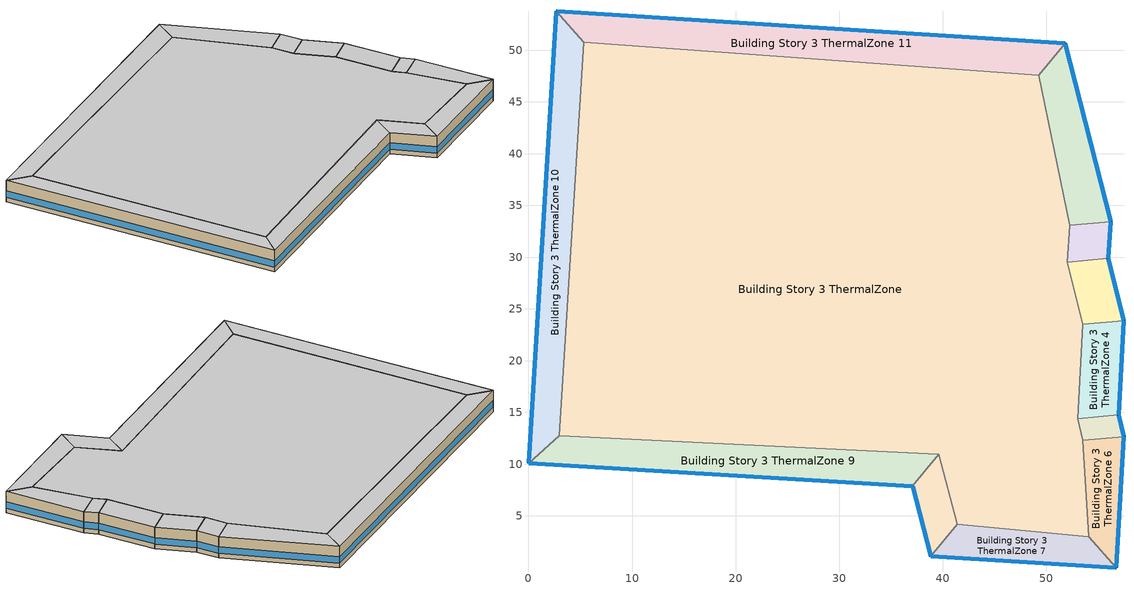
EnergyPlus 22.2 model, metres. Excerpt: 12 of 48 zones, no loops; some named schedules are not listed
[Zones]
Building Story 3 ThermalZone
 floor adiabatic (Typical Interior Floor): 49.28,47.56 52.29,33.07 52.03,29.52 53.54,23.5 53.04,14.41 53.54,12.31 54.12,2.99 41.4,4.2 39.64,10.97 2.99,12.76 5.33,50.75 z7.2
 wall adiabatic (Typical Interior Wall): 52.29,33.07 49.28,47.56 5.33,50.75 2.99,12.76 39.64,10.97 41.4,4.2 54.12,2.99 53.54,12.31 53.04,14.41 53.54,23.5 52.03,29.52 52.29,33.07 z7.2:10.8
 ceiling adiabatic (Typical Interior Ceiling): 5.33,50.75 2.99,12.76 39.64,10.97 41.4,4.2 54.12,2.99 53.54,12.31 53.04,14.41 53.54,23.5 52.03,29.52 52.29,33.07 49.28,47.56 z10.8
Building Story 3 ThermalZone 1
 floor adiabatic (Typical Interior Floor): 51.83,50.64 56.27,33.43 52.29,33.07 49.28,47.56 z7.2
 wall outside (Typical Insulated Steel Framed Exterior Wall R-12.99): 56.27,33.43 51.83,50.64 z7.2:10.8
 wall adiabatic (Typical Interior Wall): 51.83,50.64 49.28,47.56 52.29,33.07 56.27,33.43 z7.2:10.8
 window (U 0.55 SHGC 0.25): 56.26,33.45 51.84,50.62 z7.96:9.05
 ceiling adiabatic (Typical Interior Ceiling): 49.28,47.56 52.29,33.07 56.27,33.43 51.83,50.64 z10.8
Building Story 3 ThermalZone 10
 floor adiabatic (Typical Interior Ceiling): 0,10.11 2.68,53.75 5.33,50.75 2.99,12.76 z7.2
 wall outside (Typical Insulated Steel Framed Exterior Wall R-12.99): 2.68,53.75 0,10.11 z7.2:10.8
 wall adiabatic (Typical Interior Wall): 0,10.11 2.99,12.76 5.33,50.75 2.68,53.75 z7.2:10.8
 window (U 0.55 SHGC 0.25): 2.68,53.73 0,10.13 z7.96:9.04
 ceiling adiabatic (Typical Interior Ceiling): 2.99,12.76 5.33,50.75 2.68,53.75 0,10.11 z10.8
Building Story 3 ThermalZone 11
 floor adiabatic (Typical Interior Ceiling): 2.68,53.75 51.83,50.64 49.28,47.56 5.33,50.75 z7.2
 wall outside (Typical Insulated Steel Framed Exterior Wall R-12.99): 51.83,50.64 2.68,53.75 z7.2:10.8
 wall adiabatic (Typical Interior Wall): 2.68,53.75 5.33,50.75 49.28,47.56 51.83,50.64 z7.2:10.8
 window (U 0.55 SHGC 0.25): 51.81,50.65 2.7,53.75 z7.96:9.04
 ceiling adiabatic (Typical Interior Ceiling): 5.33,50.75 49.28,47.56 51.83,50.64 2.68,53.75 z10.8
Building Story 3 ThermalZone 2
 floor adiabatic (Typical Interior Ceiling): 56.27,33.43 56.02,29.88 52.03,29.52 52.29,33.07 z7.2
 wall outside (Typical Insulated Steel Framed Exterior Wall R-12.99): 56.02,29.88 56.27,33.43 z7.2:10.8
 wall adiabatic (Typical Interior Wall): 56.27,33.43 52.29,33.07 52.03,29.52 56.02,29.88 z7.2:10.8
 window (U 0.55 SHGC 0.25): 56.02,29.9 56.27,33.4 z7.96:9.06
 ceiling adiabatic (Typical Interior Ceiling): 52.29,33.07 52.03,29.52 56.02,29.88 56.27,33.43 z10.8
Building Story 3 ThermalZone 3
 floor adiabatic (Typical Interior Ceiling): 56.02,29.88 57.53,23.88 53.54,23.5 52.03,29.52 z7.2
 wall outside (Typical Insulated Steel Framed Exterior Wall R-12.99): 57.53,23.88 56.02,29.88 z7.2:10.8
 wall adiabatic (Typical Interior Wall): 56.02,29.88 52.03,29.52 53.54,23.5 57.53,23.88 z7.2:10.8
 window (U 0.55 SHGC 0.25): 57.52,23.9 56.03,29.85 z7.96:9.05
 ceiling adiabatic (Typical Interior Ceiling): 52.03,29.52 53.54,23.5 57.53,23.88 56.02,29.88 z10.8
Building Story 3 ThermalZone 4
 floor adiabatic (Typical Interior Ceiling): 57.53,23.88 57.02,14.77 53.04,14.41 53.54,23.5 z7.2
 wall outside (Typical Insulated Steel Framed Exterior Wall R-12.99): 57.02,14.77 57.53,23.88 z7.2:10.8
 wall adiabatic (Typical Interior Wall): 57.53,23.88 53.54,23.5 53.04,14.41 57.02,14.77 z7.2:10.8
 window (U 0.55 SHGC 0.25): 57.03,14.8 57.52,23.85 z7.96:9.05
 ceiling adiabatic (Typical Interior Ceiling): 53.54,23.5 53.04,14.41 57.02,14.77 57.53,23.88 z10.8
Building Story 3 ThermalZone 5
 floor adiabatic (Typical Interior Ceiling): 57.02,14.77 57.53,12.66 53.54,12.31 53.04,14.41 z7.2
 wall outside (Typical Insulated Steel Framed Exterior Wall R-12.99): 57.53,12.66 57.02,14.77 z7.2:10.8
 wall adiabatic (Typical Interior Wall): 57.02,14.77 53.04,14.41 53.54,12.31 57.53,12.66 z7.2:10.8
 window (U 0.55 SHGC 0.25): 57.52,12.69 57.03,14.75 z7.96:9.07
 ceiling adiabatic (Typical Interior Ceiling): 53.04,14.41 53.54,12.31 57.53,12.66 57.02,14.77 z10.8
Building Story 3 ThermalZone 6
 floor adiabatic (Typical Interior Ceiling): 57.53,12.66 56.77,0 54.12,2.99 53.54,12.31 z7.2
 wall outside (Typical Insulated Steel Framed Exterior Wall R-12.99): 56.77,0 57.53,12.66 z7.2:10.8
 wall adiabatic (Typical Interior Wall): 57.53,12.66 53.54,12.31 54.12,2.99 56.77,0 z7.2:10.8
 window (U 0.55 SHGC 0.25): 56.77,0.03 57.52,12.64 z7.96:9.05
 ceiling adiabatic (Typical Interior Ceiling): 53.54,12.31 54.12,2.99 56.77,0 57.53,12.66 z10.8
Building Story 3 ThermalZone 7
 floor adiabatic (Typical Interior Ceiling): 56.77,0 38.85,1.11 41.4,4.2 54.12,2.99 z7.2
 wall outside (Typical Insulated Steel Framed Exterior Wall R-12.99): 38.85,1.11 56.77,0 z7.2:10.8
 wall adiabatic (Typical Interior Wall): 56.77,0 54.12,2.99 41.4,4.2 38.85,1.11 z7.2:10.8
 window (U 0.55 SHGC 0.25): 38.88,1.11 56.75,0 z7.96:9.05
 ceiling adiabatic (Typical Interior Ceiling): 54.12,2.99 41.4,4.2 38.85,1.11 56.77,0 z10.8
Building Story 3 ThermalZone 8
 floor adiabatic (Typical Interior Ceiling): 38.85,1.11 37.09,7.89 39.64,10.97 41.4,4.2 z7.2
 wall outside (Typical Insulated Steel Framed Exterior Wall R-12.99): 37.09,7.89 38.85,1.11 z7.2:10.8
 wall adiabatic (Typical Interior Wall): 38.85,1.11 41.4,4.2 39.64,10.97 37.09,7.89 z7.2:10.8
 window (U 0.55 SHGC 0.25): 37.1,7.86 38.85,1.14 z7.96:9.05
 ceiling adiabatic (Typical Interior Ceiling): 41.4,4.2 39.64,10.97 37.09,7.89 38.85,1.11 z10.8
Building Story 3 ThermalZone 9
 floor adiabatic (Typical Interior Ceiling): 37.09,7.89 0,10.11 2.99,12.76 39.64,10.97 z7.2
 wall outside (Typical Insulated Steel Framed Exterior Wall R-12.99): 0,10.11 37.09,7.89 z7.2:10.8
 wall adiabatic (Typical Interior Wall): 37.09,7.89 39.64,10.97 2.99,12.76 0,10.11 z7.2:10.8
 window (U 0.55 SHGC 0.25): 0.03,10.1 37.07,7.89 z7.96:9.04
 ceiling adiabatic (Typical Interior Ceiling): 39.64,10.97 2.99,12.76 0,10.11 37.09,7.89 z10.8
[Building]
bld_2: Terrain=City
[Site:Location]
Jack Northrop Fld H_CA_USA: Latitude {deg}=41.313; Longitude {deg}=-105.585; Time Zone {hr}=-8; Elevation {m}=21
[Site:GroundTemperature:FCfactorMethod]
January Ground Temperature {C}=18.8; February Ground Temperature {C}=14.3; March Ground Temperature {C}=13.6; April Ground Temperature {C}=13.2; May Ground Temperature {C}=13.3; June Ground Temperature {C}=12.6; July Ground Temperature {C}=15.3; August Ground Temperature {C}=15.6; September Ground Temperature {C}=17.7; October Ground Temperature {C}=19.4; November Ground Temperature {C}=19.7; December Ground Temperature {C}=18.5
[Site:WaterMainsTemperature]
Calculation Method=Correlation; Annual Average Outdoor Air Temperature {C}=8.96667; Maximum Difference In Monthly Average Outdoor Air Temperatures {deltaC}=26.2
[SizingPeriod:DesignDay] Day of Month=21; Dry-Bulb Temperature Range Modifier Type=DefaultMultipliers; Humidity Condition Type=Wetbulb; Barometric Pressure {Pa}=98769; Rain Indicator=No; Snow Indicator=No; Daylight Saving Time Indicator=No; Begin Environment Reset Mode=FullResetAtBeginEnvironment
Name | Month | Day Type | Maximum Dry-Bulb Temperature {C} | Daily Dry-Bulb Temperature Range {deltaC} | Wetbulb or DewPoint at Maximum Dry-Bulb {C} | Wind Speed {m/s} | Wind Direction {deg} | Solar Model Indicator | ASHRAE Clear Sky Optical Depth for Beam Irradiance (taub) | ASHRAE Clear Sky Optical Depth for Diffuse Irradiance (taud) | Sky Clearness
Buffalo Niagara Intl Ap Ann Clg .4% Condns DB=>MWB 1 | 7 | SummerDesignDay | 30.3 | 9.3 | 21.8 | 5.7 | 240 | ASHRAETau | 0.462 | 2.001
Buffalo Niagara Intl Ap Ann Clg .4% Condns WB=>MDB 1 | 7 | SummerDesignDay | 27.8 | 9.3 | 23.8 | 5.7 | 240 | ASHRAETau | 0.462 | 2.001
Buffalo Niagara Intl Ap Ann Htg 99.6% Condns DB 1 | 1 | WinterDesignDay | -16.3 | 0 | -16.3 | 5.1 | 270 | ASHRAEClearSky |  |  | 0
[Material] Thermal Absorptance=0.9; Solar Absorptance=0.7
Name | Roughness | Thickness {m} | Conductivity {W/m-K} | Density {kg/m3} | Specific Heat {J/kg-K} | Visible Absorptance
100mm Normalweight concrete floor | MediumRough | 0.1016 | 2.31045 | 2322 | 832.557 | 0.7
25mm Stucco | Smooth | 0.0254 | 0.72 | 1856 | 840 | 0.7
5/8 in. Gypsum Board | MediumSmooth | 0.0159 | 0.16 | 800 | 1090 | 0.7
G01 13mm gypsum board | Smooth | 0.0127 | 0.160031 | 800.001 | 1090.73 | 0.5
Std Wood 6inch 1; Std Wood 6inch 2 | MediumSmooth | 0.15 | 0.12 | 540 | 1210 | 0.7
[Material:NoMass] Roughness=Smooth; Thermal Absorptance=0.9; Solar Absorptance=0.7
Name | Thermal Resistance {m2-K/W} | Visible Absorptance
CP02 CARPET PAD | 0.21648 | 0.8
Typical Insulation R-10.81 | 1.90342 | 0.7
[WindowMaterial:Gas]
Gap_1_W_0_0032: Gas Type=Air; Thickness {m}=0.0032
[WindowMaterial:Glazing] Optical Data Type=SpectralAverage; Infrared Transmittance at Normal Incidence=0; Back Side Infrared Hemispherical Emissivity=0.84; Conductivity {W/m-K}=1; Dirt Correction Factor for Solar and Visible Transmittance=1; Solar Diffusing=No
Name | Thickness {m} | Solar Transmittance at Normal Incidence | Front Side Solar Reflectance at Normal Incidence | Back Side Solar Reflectance at Normal Incidence | Visible Transmittance at Normal Incidence | Front Side Visible Reflectance at Normal Incidence | Back Side Visible Reflectance at Normal Incidence | Front Side Infrared Hemispherical Emissivity
Glass_2022F_LayerAvg | 0.0039 | 0.355897 | 0.394095 | 0.265645 | 0.677694 | 0.042734 | 0.05547 | 0.046
Glass_2175_LayerAvg | 0.0086 | 0.167758 | 0.217606 | 0.437978 | 0.416044 | 0.078729 | 0.10654 | 0.84
[Construction]
InteriorFurnishings 1: Std Wood 6inch 1
InteriorFurnishings 2: Std Wood 6inch 2
Typical Insulated Steel Framed Exterior Wall R-12.99: 25mm Stucco, 5/8 in. Gypsum Board, Typical Insulation R-10.81, 5/8 in. Gypsum Board
Typical Interior Ceiling: CP02 CARPET PAD, 100mm Normalweight concrete floor
Typical Interior Floor: 100mm Normalweight concrete floor, CP02 CARPET PAD
Typical Interior Wall: G01 13mm gypsum board, G01 13mm gypsum board
U 0.55 SHGC 0.25: Glass_2175_LayerAvg, Gap_1_W_0_0032, Glass_2022F_LayerAvg
[Zone] Multiplier=1; Part of Total Floor Area=Yes
Building Story 3 ThermalZone; Building Story 3 ThermalZone 1; Building Story 3 ThermalZone 10; Building Story 3 ThermalZone 11; Building Story 3 ThermalZone 2; Building Story 3 ThermalZone 3; Building Story 3 ThermalZone 4; Building Story 3 ThermalZone 5; Building Story 3 ThermalZone 6; Building Story 3 ThermalZone 7; Building Story 3 ThermalZone 8; Building Story 3 ThermalZone 9
[Space] Space Type=Story Mid2 Blended Space Type
Name | Zone
Building Story 3 Space | Building Story 3 ThermalZone
Building Story 3 Space 1 | Building Story 3 ThermalZone 1
Building Story 3 Space 10 | Building Story 3 ThermalZone 10
Building Story 3 Space 11 | Building Story 3 ThermalZone 11
Building Story 3 Space 2 | Building Story 3 ThermalZone 2
Building Story 3 Space 3 | Building Story 3 ThermalZone 3
Building Story 3 Space 4 | Building Story 3 ThermalZone 4
Building Story 3 Space 5 | Building Story 3 ThermalZone 5
Building Story 3 Space 6 | Building Story 3 ThermalZone 6
Building Story 3 Space 7 | Building Story 3 ThermalZone 7
Building Story 3 Space 8 | Building Story 3 ThermalZone 8
Building Story 3 Space 9 | Building Story 3 ThermalZone 9
[SpaceList]
Story Mid2 Blended Space Type: Building Story 3 Space, Building Story 3 Space 2, Building Story 3 Space 3, Building Story 3 Space 11, Building Story 3 Space 9, Building Story 3 Space 10, Building Story 3 Space 6, Building Story 3 Space 1, Building Story 3 Space 4, Building Story 3 Space 5, Building Story 3 Space 7, Building Story 3 Space 8
[InternalMass]
Name | Construction | Zone or ZoneList | Space or SpaceList | Surface Area {m2}
Building Story 3 Space Office WholeBuilding - Lg Office A  - Story Mid2 Mass; Building Story 3 Space Office WholeBuilding - Lg Office C  - Story Mid2 Mass | InteriorFurnishings 1 | Building Story 3 ThermalZone | Building Story 3 Space | 204.808
Building Story 3 Space 2 Office WholeBuilding - Lg Office A  - Story Mid2 Mass; Building Story 3 Space 2 Office WholeBuilding - Lg Office C  - Story Mid2 Mass | InteriorFurnishings 1 | Building Story 3 ThermalZone 2 | Building Story 3 Space 2 | 1.51737
Building Story 3 Space 3 Office WholeBuilding - Lg Office A  - Story Mid2 Mass; Building Story 3 Space 3 Office WholeBuilding - Lg Office C  - Story Mid2 Mass | InteriorFurnishings 1 | Building Story 3 ThermalZone 3 | Building Story 3 Space 3 | 2.6471
Building Story 3 Space 11 Office WholeBuilding - Lg Office A  - Story Mid2 Mass; Building Story 3 Space 11 Office WholeBuilding - Lg Office C  - Story Mid2 Mass | InteriorFurnishings 1 | Building Story 3 ThermalZone 11 | Building Story 3 Space 11 | 15.2778
Building Story 3 Space 9 Office WholeBuilding - Lg Office A  - Story Mid2 Mass; Building Story 3 Space 9 Office WholeBuilding - Lg Office C  - Story Mid2 Mass | InteriorFurnishings 1 | Building Story 3 ThermalZone 9 | Building Story 3 Space 9 | 12.0329
Building Story 3 Space 10 Office WholeBuilding - Lg Office A  - Story Mid2 Mass; Building Story 3 Space 10 Office WholeBuilding - Lg Office C  - Story Mid2 Mass | InteriorFurnishings 1 | Building Story 3 ThermalZone 10 | Building Story 3 Space 10 | 12.4868
Building Story 3 Space 6 Office WholeBuilding - Lg Office A  - Story Mid2 Mass; Building Story 3 Space 6 Office WholeBuilding - Lg Office C  - Story Mid2 Mass | InteriorFurnishings 1 | Building Story 3 ThermalZone 6 | Building Story 3 Space 6 | 3.95208
Building Story 3 Space 1 Office WholeBuilding - Lg Office A  - Story Mid2 Mass; Building Story 3 Space 1 Office WholeBuilding - Lg Office C  - Story Mid2 Mass | InteriorFurnishings 1 | Building Story 3 ThermalZone 1 | Building Story 3 Space 1 | 6.28691
Building Story 3 Space 4 Office WholeBuilding - Lg Office A  - Story Mid2 Mass; Building Story 3 Space 4 Office WholeBuilding - Lg Office C  - Story Mid2 Mass | InteriorFurnishings 1 | Building Story 3 ThermalZone 4 | Building Story 3 Space 4 | 3.89327
Building Story 3 Space 5 Office WholeBuilding - Lg Office A  - Story Mid2 Mass; Building Story 3 Space 5 Office WholeBuilding - Lg Office C  - Story Mid2 Mass | InteriorFurnishings 1 | Building Story 3 ThermalZone 5 | Building Story 3 Space 5 | 0.925597
Building Story 3 Space 7 Office WholeBuilding - Lg Office A  - Story Mid2 Mass; Building Story 3 Space 7 Office WholeBuilding - Lg Office C  - Story Mid2 Mass | InteriorFurnishings 1 | Building Story 3 ThermalZone 7 | Building Story 3 Space 7 | 5.02645
Building Story 3 Space 8 Office WholeBuilding - Lg Office A  - Story Mid2 Mass; Building Story 3 Space 8 Office WholeBuilding - Lg Office C  - Story Mid2 Mass | InteriorFurnishings 1 | Building Story 3 ThermalZone 8 | Building Story 3 Space 8 | 2.44848
Building Story 3 Space Office WholeBuilding - Lg Office A end_a - Story Mid2 Mass; Building Story 3 Space Office WholeBuilding - Lg Office C end_a - Story Mid2 Mass | InteriorFurnishings 1 | Building Story 3 ThermalZone | Building Story 3 Space | 31.5599
Building Story 3 Space 2 Office WholeBuilding - Lg Office A end_a - Story Mid2 Mass; Building Story 3 Space 2 Office WholeBuilding - Lg Office C end_a - Story Mid2 Mass | InteriorFurnishings 1 | Building Story 3 ThermalZone 2 | Building Story 3 Space 2 | 0.233819
Building Story 3 Space 3 Office WholeBuilding - Lg Office A end_a - Story Mid2 Mass; Building Story 3 Space 3 Office WholeBuilding - Lg Office C end_a - Story Mid2 Mass | InteriorFurnishings 1 | Building Story 3 ThermalZone 3 | Building Story 3 Space 3 | 0.407905
Building Story 3 Space 11 Office WholeBuilding - Lg Office A end_a - Story Mid2 Mass; Building Story 3 Space 11 Office WholeBuilding - Lg Office C end_a - Story Mid2 Mass | InteriorFurnishings 1 | Building Story 3 ThermalZone 11 | Building Story 3 Space 11 | 2.35423
Building Story 3 Space 9 Office WholeBuilding - Lg Office A end_a - Story Mid2 Mass; Building Story 3 Space 9 Office WholeBuilding - Lg Office C end_a - Story Mid2 Mass | InteriorFurnishings 1 | Building Story 3 ThermalZone 9 | Building Story 3 Space 9 | 1.85422
Building Story 3 Space 10 Office WholeBuilding - Lg Office A end_a - Story Mid2 Mass; Building Story 3 Space 10 Office WholeBuilding - Lg Office C end_a - Story Mid2 Mass | InteriorFurnishings 1 | Building Story 3 ThermalZone 10 | Building Story 3 Space 10 | 1.92415
Building Story 3 Space 6 Office WholeBuilding - Lg Office A end_a - Story Mid2 Mass; Building Story 3 Space 6 Office WholeBuilding - Lg Office C end_a - Story Mid2 Mass | InteriorFurnishings 1 | Building Story 3 ThermalZone 6 | Building Story 3 Space 6 | 0.608997
Building Story 3 Space 1 Office WholeBuilding - Lg Office A end_a - Story Mid2 Mass; Building Story 3 Space 1 Office WholeBuilding - Lg Office C end_a - Story Mid2 Mass | InteriorFurnishings 1 | Building Story 3 ThermalZone 1 | Building Story 3 Space 1 | 0.968782
Building Story 3 Space 4 Office WholeBuilding - Lg Office A end_a - Story Mid2 Mass; Building Story 3 Space 4 Office WholeBuilding - Lg Office C end_a - Story Mid2 Mass | InteriorFurnishings 1 | Building Story 3 ThermalZone 4 | Building Story 3 Space 4 | 0.599934
Building Story 3 Space 5 Office WholeBuilding - Lg Office A end_a - Story Mid2 Mass; Building Story 3 Space 5 Office WholeBuilding - Lg Office C end_a - Story Mid2 Mass | InteriorFurnishings 1 | Building Story 3 ThermalZone 5 | Building Story 3 Space 5 | 0.14263
Building Story 3 Space 7 Office WholeBuilding - Lg Office A end_a - Story Mid2 Mass; Building Story 3 Space 7 Office WholeBuilding - Lg Office C end_a - Story Mid2 Mass | InteriorFurnishings 1 | Building Story 3 ThermalZone 7 | Building Story 3 Space 7 | 0.774551
Building Story 3 Space 8 Office WholeBuilding - Lg Office A end_a - Story Mid2 Mass; Building Story 3 Space 8 Office WholeBuilding - Lg Office C end_a - Story Mid2 Mass | InteriorFurnishings 1 | Building Story 3 ThermalZone 8 | Building Story 3 Space 8 | 0.377299
Building Story 3 Space Office WholeBuilding - Lg Office B  - Story Mid2 Mass | InteriorFurnishings 1 | Building Story 3 ThermalZone | Building Story 3 Space | 1423.27
Building Story 3 Space 2 Office WholeBuilding - Lg Office B  - Story Mid2 Mass | InteriorFurnishings 1 | Building Story 3 ThermalZone 2 | Building Story 3 Space 2 | 10.5446
Building Story 3 Space 3 Office WholeBuilding - Lg Office B  - Story Mid2 Mass | InteriorFurnishings 1 | Building Story 3 ThermalZone 3 | Building Story 3 Space 3 | 18.3955
Building Story 3 Space 11 Office WholeBuilding - Lg Office B  - Story Mid2 Mass | InteriorFurnishings 1 | Building Story 3 ThermalZone 11 | Building Story 3 Space 11 | 106.17
Building Story 3 Space 9 Office WholeBuilding - Lg Office B  - Story Mid2 Mass | InteriorFurnishings 1 | Building Story 3 ThermalZone 9 | Building Story 3 Space 9 | 83.6206
Building Story 3 Space 10 Office WholeBuilding - Lg Office B  - Story Mid2 Mass | InteriorFurnishings 1 | Building Story 3 ThermalZone 10 | Building Story 3 Space 10 | 86.7745
Building Story 3 Space 6 Office WholeBuilding - Lg Office B  - Story Mid2 Mass | InteriorFurnishings 1 | Building Story 3 ThermalZone 6 | Building Story 3 Space 6 | 27.4642
Building Story 3 Space 1 Office WholeBuilding - Lg Office B  - Story Mid2 Mass | InteriorFurnishings 1 | Building Story 3 ThermalZone 1 | Building Story 3 Space 1 | 43.6896
Building Story 3 Space 4 Office WholeBuilding - Lg Office B  - Story Mid2 Mass | InteriorFurnishings 1 | Building Story 3 ThermalZone 4 | Building Story 3 Space 4 | 27.0555
Building Story 3 Space 5 Office WholeBuilding - Lg Office B  - Story Mid2 Mass | InteriorFurnishings 1 | Building Story 3 ThermalZone 5 | Building Story 3 Space 5 | 6.43226
Building Story 3 Space 7 Office WholeBuilding - Lg Office B  - Story Mid2 Mass | InteriorFurnishings 1 | Building Story 3 ThermalZone 7 | Building Story 3 Space 7 | 34.9303
Building Story 3 Space 8 Office WholeBuilding - Lg Office B  - Story Mid2 Mass | InteriorFurnishings 1 | Building Story 3 ThermalZone 8 | Building Story 3 Space 8 | 17.0153
Building Story 3 Space Office WholeBuilding - Lg Office B end_a - Story Mid2 Mass | InteriorFurnishings 1 | Building Story 3 ThermalZone | Building Story 3 Space | 219.319
Building Story 3 Space 2 Office WholeBuilding - Lg Office B end_a - Story Mid2 Mass | InteriorFurnishings 1 | Building Story 3 ThermalZone 2 | Building Story 3 Space 2 | 1.62488
Building Story 3 Space 3 Office WholeBuilding - Lg Office B end_a - Story Mid2 Mass | InteriorFurnishings 1 | Building Story 3 ThermalZone 3 | Building Story 3 Space 3 | 2.83466
Building Story 3 Space 11 Office WholeBuilding - Lg Office B end_a - Story Mid2 Mass | InteriorFurnishings 1 | Building Story 3 ThermalZone 11 | Building Story 3 Space 11 | 16.3603
Building Story 3 Space 9 Office WholeBuilding - Lg Office B end_a - Story Mid2 Mass | InteriorFurnishings 1 | Building Story 3 ThermalZone 9 | Building Story 3 Space 9 | 12.8855
Building Story 3 Space 10 Office WholeBuilding - Lg Office B end_a - Story Mid2 Mass | InteriorFurnishings 1 | Building Story 3 ThermalZone 10 | Building Story 3 Space 10 | 13.3715
Building Story 3 Space 6 Office WholeBuilding - Lg Office B end_a - Story Mid2 Mass | InteriorFurnishings 1 | Building Story 3 ThermalZone 6 | Building Story 3 Space 6 | 4.23211
Building Story 3 Space 1 Office WholeBuilding - Lg Office B end_a - Story Mid2 Mass | InteriorFurnishings 1 | Building Story 3 ThermalZone 1 | Building Story 3 Space 1 | 6.73236
Building Story 3 Space 4 Office WholeBuilding - Lg Office B end_a - Story Mid2 Mass | InteriorFurnishings 1 | Building Story 3 ThermalZone 4 | Building Story 3 Space 4 | 4.16912
Building Story 3 Space 5 Office WholeBuilding - Lg Office B end_a - Story Mid2 Mass | InteriorFurnishings 1 | Building Story 3 ThermalZone 5 | Building Story 3 Space 5 | 0.99118
Building Story 3 Space 7 Office WholeBuilding - Lg Office B end_a - Story Mid2 Mass | InteriorFurnishings 1 | Building Story 3 ThermalZone 7 | Building Story 3 Space 7 | 5.38259
Building Story 3 Space 8 Office WholeBuilding - Lg Office B end_a - Story Mid2 Mass | InteriorFurnishings 1 | Building Story 3 ThermalZone 8 | Building Story 3 Space 8 | 2.62197
Building Story 3 Space SecondarySchool Classroom A  - Story Mid2 Mass; Building Story 3 Space SecondarySchool Classroom C  - Story Mid2 Mass | InteriorFurnishings 1 | Building Story 3 ThermalZone | Building Story 3 Space | 408.698
Building Story 3 Space 2 SecondarySchool Classroom A  - Story Mid2 Mass; Building Story 3 Space 2 SecondarySchool Classroom C  - Story Mid2 Mass | InteriorFurnishings 1 | Building Story 3 ThermalZone 2 | Building Story 3 Space 2 | 3.02794
Building Story 3 Space 3 SecondarySchool Classroom A  - Story Mid2 Mass; Building Story 3 Space 3 SecondarySchool Classroom C  - Story Mid2 Mass | InteriorFurnishings 1 | Building Story 3 ThermalZone 3 | Building Story 3 Space 3 | 5.28233
Building Story 3 Space 11 SecondarySchool Classroom A  - Story Mid2 Mass; Building Story 3 Space 11 SecondarySchool Classroom C  - Story Mid2 Mass | InteriorFurnishings 1 | Building Story 3 ThermalZone 11 | Building Story 3 Space 11 | 30.4871
Building Story 3 Space 9 SecondarySchool Classroom A  - Story Mid2 Mass; Building Story 3 Space 9 SecondarySchool Classroom C  - Story Mid2 Mass | InteriorFurnishings 1 | Building Story 3 ThermalZone 9 | Building Story 3 Space 9 | 24.012
Building Story 3 Space 10 SecondarySchool Classroom A  - Story Mid2 Mass; Building Story 3 Space 10 SecondarySchool Classroom C  - Story Mid2 Mass | InteriorFurnishings 1 | Building Story 3 ThermalZone 10 | Building Story 3 Space 10 | 24.9176
Building Story 3 Space 6 SecondarySchool Classroom A  - Story Mid2 Mass; Building Story 3 Space 6 SecondarySchool Classroom C  - Story Mid2 Mass | InteriorFurnishings 1 | Building Story 3 ThermalZone 6 | Building Story 3 Space 6 | 7.88646
Building Story 3 Space 1 SecondarySchool Classroom A  - Story Mid2 Mass; Building Story 3 Space 1 SecondarySchool Classroom C  - Story Mid2 Mass | InteriorFurnishings 1 | Building Story 3 ThermalZone 1 | Building Story 3 Space 1 | 12.5456
Building Story 3 Space 4 SecondarySchool Classroom A  - Story Mid2 Mass; Building Story 3 Space 4 SecondarySchool Classroom C  - Story Mid2 Mass | InteriorFurnishings 1 | Building Story 3 ThermalZone 4 | Building Story 3 Space 4 | 7.76909
Building Story 3 Space 5 SecondarySchool Classroom A  - Story Mid2 Mass; Building Story 3 Space 5 SecondarySchool Classroom C  - Story Mid2 Mass | InteriorFurnishings 1 | Building Story 3 ThermalZone 5 | Building Story 3 Space 5 | 1.84705
Building Story 3 Space 7 SecondarySchool Classroom A  - Story Mid2 Mass; Building Story 3 Space 7 SecondarySchool Classroom C  - Story Mid2 Mass | InteriorFurnishings 1 | Building Story 3 ThermalZone 7 | Building Story 3 Space 7 | 10.0304
Building Story 3 Space 8 SecondarySchool Classroom A  - Story Mid2 Mass; Building Story 3 Space 8 SecondarySchool Classroom C  - Story Mid2 Mass | InteriorFurnishings 1 | Building Story 3 ThermalZone 8 | Building Story 3 Space 8 | 4.886
Building Story 3 Space SecondarySchool Classroom A end_b - Story Mid2 Mass; Building Story 3 Space SecondarySchool Classroom C end_b - Story Mid2 Mass | InteriorFurnishings 1 | Building Story 3 ThermalZone | Building Story 3 Space | 82.8252
Building Story 3 Space 2 SecondarySchool Classroom A end_b - Story Mid2 Mass; Building Story 3 Space 2 SecondarySchool Classroom C end_b - Story Mid2 Mass | InteriorFurnishings 1 | Building Story 3 ThermalZone 2 | Building Story 3 Space 2 | 0.61363
Building Story 3 Space 3 SecondarySchool Classroom A end_b - Story Mid2 Mass; Building Story 3 Space 3 SecondarySchool Classroom C end_b - Story Mid2 Mass | InteriorFurnishings 1 | Building Story 3 ThermalZone 3 | Building Story 3 Space 3 | 1.0705
Building Story 3 Space 11 SecondarySchool Classroom A end_b - Story Mid2 Mass; Building Story 3 Space 11 SecondarySchool Classroom C end_b - Story Mid2 Mass | InteriorFurnishings 1 | Building Story 3 ThermalZone 11 | Building Story 3 Space 11 | 6.1784
Building Story 3 Space 9 SecondarySchool Classroom A end_b - Story Mid2 Mass; Building Story 3 Space 9 SecondarySchool Classroom C end_b - Story Mid2 Mass | InteriorFurnishings 1 | Building Story 3 ThermalZone 9 | Building Story 3 Space 9 | 4.86618
Building Story 3 Space 10 SecondarySchool Classroom A end_b - Story Mid2 Mass; Building Story 3 Space 10 SecondarySchool Classroom C end_b - Story Mid2 Mass | InteriorFurnishings 1 | Building Story 3 ThermalZone 10 | Building Story 3 Space 10 | 5.04971
Building Story 3 Space 6 SecondarySchool Classroom A end_b - Story Mid2 Mass; Building Story 3 Space 6 SecondarySchool Classroom C end_b - Story Mid2 Mass | InteriorFurnishings 1 | Building Story 3 ThermalZone 6 | Building Story 3 Space 6 | 1.59824
Building Story 3 Space 1 SecondarySchool Classroom A end_b - Story Mid2 Mass; Building Story 3 Space 1 SecondarySchool Classroom C end_b - Story Mid2 Mass | InteriorFurnishings 1 | Building Story 3 ThermalZone 1 | Building Story 3 Space 1 | 2.54245
Building Story 3 Space 4 SecondarySchool Classroom A end_b - Story Mid2 Mass; Building Story 3 Space 4 SecondarySchool Classroom C end_b - Story Mid2 Mass | InteriorFurnishings 1 | Building Story 3 ThermalZone 4 | Building Story 3 Space 4 | 1.57446
Building Story 3 Space 5 SecondarySchool Classroom A end_b - Story Mid2 Mass; Building Story 3 Space 5 SecondarySchool Classroom C end_b - Story Mid2 Mass | InteriorFurnishings 1 | Building Story 3 ThermalZone 5 | Building Story 3 Space 5 | 0.374316
Building Story 3 Space 7 SecondarySchool Classroom A end_b - Story Mid2 Mass; Building Story 3 Space 7 SecondarySchool Classroom C end_b - Story Mid2 Mass | InteriorFurnishings 1 | Building Story 3 ThermalZone 7 | Building Story 3 Space 7 | 2.03272
Building Story 3 Space 8 SecondarySchool Classroom A end_b - Story Mid2 Mass; Building Story 3 Space 8 SecondarySchool Classroom C end_b - Story Mid2 Mass | InteriorFurnishings 1 | Building Story 3 ThermalZone 8 | Building Story 3 Space 8 | 0.990178
Building Story 3 Space SecondarySchool Corridor B  - Story Mid2 Mass | InteriorFurnishings 1 | Building Story 3 ThermalZone | Building Story 3 Space | 576.289
Building Story 3 Space 2 SecondarySchool Corridor B  - Story Mid2 Mass | InteriorFurnishings 1 | Building Story 3 ThermalZone 2 | Building Story 3 Space 2 | 4.26958
Building Story 3 Space 3 SecondarySchool Corridor B  - Story Mid2 Mass | InteriorFurnishings 1 | Building Story 3 ThermalZone 3 | Building Story 3 Space 3 | 7.44842
Building Story 3 Space 11 SecondarySchool Corridor B  - Story Mid2 Mass | InteriorFurnishings 1 | Building Story 3 ThermalZone 11 | Building Story 3 Space 11 | 42.9887
Building Story 3 Space 9 SecondarySchool Corridor B  - Story Mid2 Mass | InteriorFurnishings 1 | Building Story 3 ThermalZone 9 | Building Story 3 Space 9 | 33.8584
Building Story 3 Space 10 SecondarySchool Corridor B  - Story Mid2 Mass | InteriorFurnishings 1 | Building Story 3 ThermalZone 10 | Building Story 3 Space 10 | 35.1354
Building Story 3 Space 6 SecondarySchool Corridor B  - Story Mid2 Mass | InteriorFurnishings 1 | Building Story 3 ThermalZone 6 | Building Story 3 Space 6 | 11.1204
Building Story 3 Space 1 SecondarySchool Corridor B  - Story Mid2 Mass | InteriorFurnishings 1 | Building Story 3 ThermalZone 1 | Building Story 3 Space 1 | 17.6901
Building Story 3 Space 4 SecondarySchool Corridor B  - Story Mid2 Mass | InteriorFurnishings 1 | Building Story 3 ThermalZone 4 | Building Story 3 Space 4 | 10.9549
Building Story 3 Space 5 SecondarySchool Corridor B  - Story Mid2 Mass | InteriorFurnishings 1 | Building Story 3 ThermalZone 5 | Building Story 3 Space 5 | 2.60445
Building Story 3 Space 7 SecondarySchool Corridor B  - Story Mid2 Mass | InteriorFurnishings 1 | Building Story 3 ThermalZone 7 | Building Story 3 Space 7 | 14.1435
Building Story 3 Space 8 SecondarySchool Corridor B  - Story Mid2 Mass | InteriorFurnishings 1 | Building Story 3 ThermalZone 8 | Building Story 3 Space 8 | 6.88956
Building Story 3 Space SecondarySchool Corridor B end_b - Story Mid2 Mass | InteriorFurnishings 1 | Building Story 3 ThermalZone | Building Story 3 Space | 116.789
Building Story 3 Space 2 SecondarySchool Corridor B end_b - Story Mid2 Mass | InteriorFurnishings 1 | Building Story 3 ThermalZone 2 | Building Story 3 Space 2 | 0.865257
Building Story 3 Space 3 SecondarySchool Corridor B end_b - Story Mid2 Mass | InteriorFurnishings 1 | Building Story 3 ThermalZone 3 | Building Story 3 Space 3 | 1.50947
Building Story 3 Space 11 SecondarySchool Corridor B end_b - Story Mid2 Mass | InteriorFurnishings 1 | Building Story 3 ThermalZone 11 | Building Story 3 Space 11 | 8.71193
Building Story 3 Space 9 SecondarySchool Corridor B end_b - Story Mid2 Mass | InteriorFurnishings 1 | Building Story 3 ThermalZone 9 | Building Story 3 Space 9 | 6.86162
Building Story 3 Space 10 SecondarySchool Corridor B end_b - Story Mid2 Mass | InteriorFurnishings 1 | Building Story 3 ThermalZone 10 | Building Story 3 Space 10 | 7.12041
Building Story 3 Space 6 SecondarySchool Corridor B end_b - Story Mid2 Mass | InteriorFurnishings 1 | Building Story 3 ThermalZone 6 | Building Story 3 Space 6 | 2.25362
Building Story 3 Space 1 SecondarySchool Corridor B end_b - Story Mid2 Mass | InteriorFurnishings 1 | Building Story 3 ThermalZone 1 | Building Story 3 Space 1 | 3.58502
Building Story 3 Space 4 SecondarySchool Corridor B end_b - Story Mid2 Mass | InteriorFurnishings 1 | Building Story 3 ThermalZone 4 | Building Story 3 Space 4 | 2.22008
Building Story 3 Space 5 SecondarySchool Corridor B end_b - Story Mid2 Mass | InteriorFurnishings 1 | Building Story 3 ThermalZone 5 | Building Story 3 Space 5 | 0.527809
Building Story 3 Space 7 SecondarySchool Corridor B end_b - Story Mid2 Mass | InteriorFurnishings 1 | Building Story 3 ThermalZone 7 | Building Story 3 Space 7 | 2.86626
Building Story 3 Space 8 SecondarySchool Corridor B end_b - Story Mid2 Mass | InteriorFurnishings 1 | Building Story 3 ThermalZone 8 | Building Story 3 Space 8 | 1.39621
Building Story 3 Space Mass | InteriorFurnishings 2 | Building Story 3 ThermalZone | Building Story 3 Space | 3791.45
Building Story 3 Space 1 Mass | InteriorFurnishings 2 | Building Story 3 ThermalZone 1 | Building Story 3 Space 1 | 116.385
Building Story 3 Space 10 Mass | InteriorFurnishings 2 | Building Story 3 ThermalZone 10 | Building Story 3 Space 10 | 231.158
Building Story 3 Space 11 Mass | InteriorFurnishings 2 | Building Story 3 ThermalZone 11 | Building Story 3 Space 11 | 282.826
Building Story 3 Space 2 Mass | InteriorFurnishings 2 | Building Story 3 ThermalZone 2 | Building Story 3 Space 2 | 28.0899
Building Story 3 Space 3 Mass | InteriorFurnishings 2 | Building Story 3 ThermalZone 3 | Building Story 3 Space 3 | 49.0037
Building Story 3 Space 4 Mass | InteriorFurnishings 2 | Building Story 3 ThermalZone 4 | Building Story 3 Space 4 | 72.0731
Building Story 3 Space 5 Mass | InteriorFurnishings 2 | Building Story 3 ThermalZone 5 | Building Story 3 Space 5 | 17.1349
Building Story 3 Space 6 Mass | InteriorFurnishings 2 | Building Story 3 ThermalZone 6 | Building Story 3 Space 6 | 73.1619
Building Story 3 Space 7 Mass | InteriorFurnishings 2 | Building Story 3 ThermalZone 7 | Building Story 3 Space 7 | 93.0508
Building Story 3 Space 8 Mass | InteriorFurnishings 2 | Building Story 3 ThermalZone 8 | Building Story 3 Space 8 | 45.3269
Building Story 3 Space 9 Mass | InteriorFurnishings 2 | Building Story 3 ThermalZone 9 | Building Story 3 Space 9 | 222.757
[Lights] Zone or ZoneList or Space or SpaceList=Story Mid2 Blended Space Type; Design Level Calculation Method=Watts/Area; Return Air Fraction=0; Fraction Visible=0.2; Fraction Replaceable=1
Name | Schedule | Watts per Zone Floor Area {W/m2} | Fraction Radiant
Office WholeBuilding - Lg Office Lights 1 | OfficeLarge BLDG_LIGHT_SCH_2013 | 4.92443 | 0.7
SecondarySchool Classroom Lights 2 | SchoolSecondary BLDG_LIGHT_CLASSROOM_SCH_2013 | 3.46067 | 0.37
SecondarySchool Corridor Lights 2 | SchoolSecondary BLDG_LIGHT_CORRIDOR_SCH_2013 | 1.29865 | 0.37
[People] Zone or ZoneList or Space or SpaceList=Story Mid2 Blended Space Type; Number of People Calculation Method=People/Area; Fraction Radiant=0.3; Enable ASHRAE 55 Comfort Warnings=Yes; Mean Radiant Temperature Calculation Type=ZoneAveraged; Work Efficiency Schedule=Work Efficiency Schedule; Clothing Insulation Schedule=Clothing Schedule; Air Velocity Schedule=Air Velocity Schedule; Thermal Comfort Model 1 Type=Fanger
Name | Number of People Schedule | People per Floor Area {person/m2} | Activity Level Schedule
Office WholeBuilding - Lg Office People 1 | OfficeLarge BLDG_OCC_SCH | 0.030027 | OfficeLarge ACTIVITY_SCH
SecondarySchool Classroom People 2 | SchoolSecondary BLDG_OCC_SCH | 0.0976802 | SchoolSecondary ACTIVITY_SCH
[ElectricEquipment] Zone or ZoneList or Space or SpaceList=Story Mid2 Blended Space Type; Design Level Calculation Method=Watts/Area; Fraction Latent=0; Fraction Radiant=0.5; Fraction Lost=0
Name | Schedule | Watts per Zone Floor Area {W/m2}
Office WholeBuilding - Lg Office Elec Equip 1 | OfficeLarge BLDG_EQUIP_SCH | 4.50246
SecondarySchool Classroom Elec Equip 2 | SchoolSecondary BLDG_EQUIP_SCH_2013 | 2.59271
SecondarySchool Corridor Elec Equip 2 | SchoolSecondary BLDG_EQUIP_SCH_2013 | 0.728029
[ZoneInfiltration:DesignFlowRate] Zone or ZoneList or Space or SpaceList=Story Mid2 Blended Space Type; Schedule=Always On Discrete; Design Flow Rate Calculation Method=Flow/ExteriorArea; Constant Term Coefficient=0; Temperature Term Coefficient=0; Velocity Term Coefficient=0.224; Velocity Squared Term Coefficient=0
Name | Flow Rate per Exterior Surface Area {m3/s-m2}
Office WholeBuilding - Lg Office A  - Story Mid2 Infiltration; Office WholeBuilding - Lg Office C  - Story Mid2 Infiltration | 8.2604e-05
Office WholeBuilding - Lg Office A end_a - Story Mid2 Infiltration; Office WholeBuilding - Lg Office C end_a - Story Mid2 Infiltration | 2.54578e-05
Office WholeBuilding - Lg Office B end_a - Story Mid2 Infiltration | 8.84569e-05
SecondarySchool Classroom A  - Story Mid2 Infiltration; SecondarySchool Classroom C  - Story Mid2 Infiltration | 6.28102e-05
SecondarySchool Classroom A end_b - Story Mid2 Infiltration; SecondarySchool Classroom C end_b - Story Mid2 Infiltration | 4.61343e-05
SecondarySchool Corridor B end_b - Story Mid2 Infiltration | 4.71038e-05
[Daylighting:Controls] Lighting Control Type=Stepped; Minimum Input Power Fraction for Continuous or ContinuousOff Dimming Control=0.3; Minimum Light Output Fraction for Continuous or ContinuousOff Dimming Control=0.2; Number of Stepped Control Steps=3; Probability Lighting will be Reset When Needed in Manual Stepped Control=1; Glare Calculation Azimuth Angle of View Direction Clockwise from Zone y-Axis {deg}=-0; Maximum Allowable Discomfort Glare Index=22; Illuminance Setpoint at Reference Point 1 {lux}=377; Illuminance Setpoint at Reference Point 2 {lux}=377
Name | Zone or Space | Glare Calculation Daylighting Reference Point | Daylighting Reference Point Name 1 | Fraction of Lights Controlled by Reference Point 1 | Daylighting Reference Point Name 2 | Fraction of Lights Controlled by Reference Point 2
Building Story 3 ThermalZone 1 DaylightingControls | Building Story 3 ThermalZone 1 | Building Story 3 Space 1 Daylt Sensor 1 | Building Story 3 Space 1 Daylt Sensor 1 | 0.366 | Building Story 3 Space 1 Daylt Sensor 2 | 0.144
Building Story 3 ThermalZone 10 DaylightingControls | Building Story 3 ThermalZone 10 | Building Story 3 Space 10 Daylt Sensor 1 | Building Story 3 Space 10 Daylt Sensor 1 | 0.454 | Building Story 3 Space 10 Daylt Sensor 2 | 0.106
Building Story 3 ThermalZone 11 DaylightingControls | Building Story 3 ThermalZone 11 | Building Story 3 Space 11 Daylt Sensor 1 | Building Story 3 Space 11 Daylt Sensor 1 | 0.422 | Building Story 3 Space 11 Daylt Sensor 2 | 0.121
Building Story 3 ThermalZone 4 DaylightingControls | Building Story 3 ThermalZone 4 | Building Story 3 Space 4 Daylt Sensor 1 | Building Story 3 Space 4 Daylt Sensor 1 | 0.318 | Building Story 3 Space 4 Daylt Sensor 2 | 0.149
Building Story 3 ThermalZone 6 DaylightingControls | Building Story 3 ThermalZone 6 | Building Story 3 Space 6 Daylt Sensor 1 | Building Story 3 Space 6 Daylt Sensor 1 | 0.399 | Building Story 3 Space 6 Daylt Sensor 2 | 0.13
Building Story 3 ThermalZone 7 DaylightingControls | Building Story 3 ThermalZone 7 | Building Story 3 Space 7 Daylt Sensor 1 | Building Story 3 Space 7 Daylt Sensor 1 | 0.441 | Building Story 3 Space 7 Daylt Sensor 2 | 0.112
Building Story 3 ThermalZone 9 DaylightingControls | Building Story 3 ThermalZone 9 | Building Story 3 Space 9 Daylt Sensor 1 | Building Story 3 Space 9 Daylt Sensor 1 | 0.415 | Building Story 3 Space 9 Daylt Sensor 2 | 0.121
[Exterior:Lights] Control Option=AstronomicalClock
Name | Schedule | Design Level {W}
Building Facades | Schedule Ruleset 1 | 1006.8
Main Entries | Schedule Ruleset 2 | 259.492
Other Doors | Schedule Ruleset 2 | 577.369
Parking Areas and Drives | Schedule Ruleset 2 | 10327
[Schedule:Week:Daily]
OfficeLarge BLDG_LIGHT_SCH_2013 Week Rule - Jan1-Jan3: OfficeLarge BLDG_LIGHT_SCH_2013 Wkdy Day, OfficeLarge BLDG_LIGHT_SCH_2013 Wkdy Day, OfficeLarge BLDG_LIGHT_SCH_2013 Wkdy Day, OfficeLarge BLDG_LIGHT_SCH_2013 Wkdy Day, OfficeLarge BLDG_LIGHT_SCH_2013 Wkdy Day, OfficeLarge BLDG_LIGHT_SCH_2013 Wkdy Day, OfficeLarge BLDG_LIGHT_SCH_2013 Sat Day, OfficeLarge BLDG_LIGHT_SCH_2013 Default, OfficeLarge BLDG_LIGHT_SCH_2013 Summer Design Day, OfficeLarge BLDG_LIGHT_SCH_2013 Winter Design Day, OfficeLarge BLDG_LIGHT_SCH_2013 Default, OfficeLarge BLDG_LIGHT_SCH_2013 Default
OfficeLarge BLDG_LIGHT_SCH_2013 Week Rule - Jan4-Dec31: OfficeLarge BLDG_LIGHT_SCH_2013 Default, OfficeLarge BLDG_LIGHT_SCH_2013 Wkdy Day, OfficeLarge BLDG_LIGHT_SCH_2013 Wkdy Day, OfficeLarge BLDG_LIGHT_SCH_2013 Wkdy Day, OfficeLarge BLDG_LIGHT_SCH_2013 Wkdy Day, OfficeLarge BLDG_LIGHT_SCH_2013 Wkdy Day, OfficeLarge BLDG_LIGHT_SCH_2013 Sat Day, OfficeLarge BLDG_LIGHT_SCH_2013 Default, OfficeLarge BLDG_LIGHT_SCH_2013 Summer Design Day, OfficeLarge BLDG_LIGHT_SCH_2013 Winter Design Day, OfficeLarge BLDG_LIGHT_SCH_2013 Default, OfficeLarge BLDG_LIGHT_SCH_2013 Default
SchoolSecondary ACTIVITY_SCH Week Rule - Jan1-Dec31: SchoolSecondary ACTIVITY_SCH Default, SchoolSecondary ACTIVITY_SCH Default, SchoolSecondary ACTIVITY_SCH Default, SchoolSecondary ACTIVITY_SCH Default, SchoolSecondary ACTIVITY_SCH Default, SchoolSecondary ACTIVITY_SCH Default, SchoolSecondary ACTIVITY_SCH Default, SchoolSecondary ACTIVITY_SCH Default, SchoolSecondary ACTIVITY_SCH Summer Design Day, SchoolSecondary ACTIVITY_SCH Winter Design Day, SchoolSecondary ACTIVITY_SCH Default, SchoolSecondary ACTIVITY_SCH Default
Work Efficiency Schedule Week Rule - Jan1-Dec31: Work Efficiency Schedule Default, Work Efficiency Schedule Default, Work Efficiency Schedule Default, Work Efficiency Schedule Default, Work Efficiency Schedule Default, Work Efficiency Schedule Default, Work Efficiency Schedule Default, Work Efficiency Schedule Default, Work Efficiency Schedule Default, Work Efficiency Schedule Default, Work Efficiency Schedule Default, Work Efficiency Schedule Default
Clothing Schedule Week Rule - Jan1-Dec31: Clothing Schedule Default Winter Clothes, Clothing Schedule Default Winter Clothes, Clothing Schedule Default Winter Clothes, Clothing Schedule Default Winter Clothes, Clothing Schedule Default Winter Clothes, Clothing Schedule Default Winter Clothes, Clothing Schedule Default Winter Clothes, Clothing Schedule Default Winter Clothes, Clothing Schedule Default Winter Clothes, Clothing Schedule Default Winter Clothes, Clothing Schedule Default Winter Clothes, Clothing Schedule Default Winter Clothes
Air Velocity Schedule Week Rule - Jan1-Dec31: Air Velocity Schedule Default, Air Velocity Schedule Default, Air Velocity Schedule Default, Air Velocity Schedule Default, Air Velocity Schedule Default, Air Velocity Schedule Default, Air Velocity Schedule Default, Air Velocity Schedule Default, Air Velocity Schedule Default, Air Velocity Schedule Default, Air Velocity Schedule Default, Air Velocity Schedule Default
SchoolSecondary BLDG_OCC_SCH Week Rule - Jan1-Jan3: SchoolSecondary BLDG_OCC_SCH Wkdy|SmrDsn Day, SchoolSecondary BLDG_OCC_SCH Wkdy|SmrDsn Day, SchoolSecondary BLDG_OCC_SCH Wkdy|SmrDsn Day, SchoolSecondary BLDG_OCC_SCH Wkdy|SmrDsn Day, SchoolSecondary BLDG_OCC_SCH Wkdy|SmrDsn Day, SchoolSecondary BLDG_OCC_SCH Wkdy|SmrDsn Day, SchoolSecondary BLDG_OCC_SCH Wknd Day, SchoolSecondary BLDG_OCC_SCH Default, SchoolSecondary BLDG_OCC_SCH Summer Design Day, SchoolSecondary BLDG_OCC_SCH Winter Design Day, SchoolSecondary BLDG_OCC_SCH Default, SchoolSecondary BLDG_OCC_SCH Default
SchoolSecondary BLDG_OCC_SCH Week Rule - Jan4-Jun13: SchoolSecondary BLDG_OCC_SCH Wknd Day, SchoolSecondary BLDG_OCC_SCH Wkdy|SmrDsn Day, SchoolSecondary BLDG_OCC_SCH Wkdy|SmrDsn Day, SchoolSecondary BLDG_OCC_SCH Wkdy|SmrDsn Day, SchoolSecondary BLDG_OCC_SCH Wkdy|SmrDsn Day, SchoolSecondary BLDG_OCC_SCH Wkdy|SmrDsn Day, SchoolSecondary BLDG_OCC_SCH Wknd Day, SchoolSecondary BLDG_OCC_SCH Default, SchoolSecondary BLDG_OCC_SCH Summer Design Day, SchoolSecondary BLDG_OCC_SCH Winter Design Day, SchoolSecondary BLDG_OCC_SCH Default, SchoolSecondary BLDG_OCC_SCH Default
SchoolSecondary BLDG_OCC_SCH Week Rule - Jun14-Jun20: SchoolSecondary BLDG_OCC_SCH Wknd Day, SchoolSecondary BLDG_OCC_SCH Wkdy|SmrDsn Day, SchoolSecondary BLDG_OCC_SCH Wkdy|SmrDsn Day 1, SchoolSecondary BLDG_OCC_SCH Wkdy|SmrDsn Day 1, SchoolSecondary BLDG_OCC_SCH Wkdy|SmrDsn Day 1, SchoolSecondary BLDG_OCC_SCH Wkdy|SmrDsn Day 1, SchoolSecondary BLDG_OCC_SCH Wknd Day 1, SchoolSecondary BLDG_OCC_SCH Default, SchoolSecondary BLDG_OCC_SCH Summer Design Day, SchoolSecondary BLDG_OCC_SCH Winter Design Day, SchoolSecondary BLDG_OCC_SCH Default, SchoolSecondary BLDG_OCC_SCH Default
SchoolSecondary BLDG_OCC_SCH Week Rule - Jun21-Sep12: SchoolSecondary BLDG_OCC_SCH Wknd Day 1, SchoolSecondary BLDG_OCC_SCH Wkdy|SmrDsn Day 1, SchoolSecondary BLDG_OCC_SCH Wkdy|SmrDsn Day 1, SchoolSecondary BLDG_OCC_SCH Wkdy|SmrDsn Day 1, SchoolSecondary BLDG_OCC_SCH Wkdy|SmrDsn Day 1, SchoolSecondary BLDG_OCC_SCH Wkdy|SmrDsn Day 1, SchoolSecondary BLDG_OCC_SCH Wknd Day 1, SchoolSecondary BLDG_OCC_SCH Default, SchoolSecondary BLDG_OCC_SCH Summer Design Day, SchoolSecondary BLDG_OCC_SCH Winter Design Day, SchoolSecondary BLDG_OCC_SCH Default, SchoolSecondary BLDG_OCC_SCH Default
SchoolSecondary BLDG_OCC_SCH Week Rule - Sep13-Sep19: SchoolSecondary BLDG_OCC_SCH Wknd Day 1, SchoolSecondary BLDG_OCC_SCH Wkdy|SmrDsn Day 1, SchoolSecondary BLDG_OCC_SCH Wkdy|SmrDsn Day 1, SchoolSecondary BLDG_OCC_SCH Wkdy|SmrDsn Day 2, SchoolSecondary BLDG_OCC_SCH Wkdy|SmrDsn Day 2, SchoolSecondary BLDG_OCC_SCH Wkdy|SmrDsn Day 2, SchoolSecondary BLDG_OCC_SCH Default, SchoolSecondary BLDG_OCC_SCH Default, SchoolSecondary BLDG_OCC_SCH Summer Design Day, SchoolSecondary BLDG_OCC_SCH Winter Design Day, SchoolSecondary BLDG_OCC_SCH Default, SchoolSecondary BLDG_OCC_SCH Default
SchoolSecondary BLDG_OCC_SCH Week Rule - Sep20-Dec31: SchoolSecondary BLDG_OCC_SCH Default, SchoolSecondary BLDG_OCC_SCH Wkdy|SmrDsn Day 2, SchoolSecondary BLDG_OCC_SCH Wkdy|SmrDsn Day 2, SchoolSecondary BLDG_OCC_SCH Wkdy|SmrDsn Day 2, SchoolSecondary BLDG_OCC_SCH Wkdy|SmrDsn Day 2, SchoolSecondary BLDG_OCC_SCH Wkdy|SmrDsn Day 2, SchoolSecondary BLDG_OCC_SCH Default, SchoolSecondary BLDG_OCC_SCH Default, SchoolSecondary BLDG_OCC_SCH Summer Design Day, SchoolSecondary BLDG_OCC_SCH Winter Design Day, SchoolSecondary BLDG_OCC_SCH Default, SchoolSecondary BLDG_OCC_SCH Default
SchoolSecondary BLDG_EQUIP_SCH_2013 Week Rule - Jan1-Jan3: SchoolSecondary BLDG_EQUIP_SCH_2013 Wkdy Day, SchoolSecondary BLDG_EQUIP_SCH_2013 Wkdy Day, SchoolSecondary BLDG_EQUIP_SCH_2013 Wkdy Day, SchoolSecondary BLDG_EQUIP_SCH_2013 Wkdy Day, SchoolSecondary BLDG_EQUIP_SCH_2013 Wkdy Day, SchoolSecondary BLDG_EQUIP_SCH_2013 Wkdy Day, SchoolSecondary BLDG_EQUIP_SCH_2013 Default|Wknd Day, SchoolSecondary BLDG_EQUIP_SCH_2013 Default, SchoolSecondary BLDG_EQUIP_SCH_2013 Summer Design Day, SchoolSecondary BLDG_EQUIP_SCH_2013 Winter Design Day 2, SchoolSecondary BLDG_EQUIP_SCH_2013 Default, SchoolSecondary BLDG_EQUIP_SCH_2013 Default
SchoolSecondary BLDG_EQUIP_SCH_2013 Week Rule - Jan4-Jun27: SchoolSecondary BLDG_EQUIP_SCH_2013 Default|Wknd Day, SchoolSecondary BLDG_EQUIP_SCH_2013 Wkdy Day, SchoolSecondary BLDG_EQUIP_SCH_2013 Wkdy Day, SchoolSecondary BLDG_EQUIP_SCH_2013 Wkdy Day, SchoolSecondary BLDG_EQUIP_SCH_2013 Wkdy Day, SchoolSecondary BLDG_EQUIP_SCH_2013 Wkdy Day, SchoolSecondary BLDG_EQUIP_SCH_2013 Default|Wknd Day, SchoolSecondary BLDG_EQUIP_SCH_2013 Default, SchoolSecondary BLDG_EQUIP_SCH_2013 Summer Design Day, SchoolSecondary BLDG_EQUIP_SCH_2013 Winter Design Day 2, SchoolSecondary BLDG_EQUIP_SCH_2013 Default, SchoolSecondary BLDG_EQUIP_SCH_2013 Default
SchoolSecondary BLDG_EQUIP_SCH_2013 Week Rule - Jun28-Jul4: SchoolSecondary BLDG_EQUIP_SCH_2013 Default|Wknd Day, SchoolSecondary BLDG_EQUIP_SCH_2013 Wkdy Day, SchoolSecondary BLDG_EQUIP_SCH_2013 Wkdy Day, SchoolSecondary BLDG_EQUIP_SCH_2013 Wkdy Day 1, SchoolSecondary BLDG_EQUIP_SCH_2013 Wkdy Day 1, SchoolSecondary BLDG_EQUIP_SCH_2013 Wkdy Day 1, SchoolSecondary BLDG_EQUIP_SCH_2013 Default|Wknd Day 1, SchoolSecondary BLDG_EQUIP_SCH_2013 Default, SchoolSecondary BLDG_EQUIP_SCH_2013 Summer Design Day, SchoolSecondary BLDG_EQUIP_SCH_2013 Winter Design Day 2, SchoolSecondary BLDG_EQUIP_SCH_2013 Default, SchoolSecondary BLDG_EQUIP_SCH_2013 Default
SchoolSecondary BLDG_LIGHT_CORRIDOR_SCH_2013 Week Rule - Sep6-Dec31: SchoolSecondary BLDG_LIGHT_CORRIDOR_SCH_2013 Default, SchoolSecondary BLDG_LIGHT_CORRIDOR_SCH_2013 Wkdy Day 2, SchoolSecondary BLDG_LIGHT_CORRIDOR_SCH_2013 Wkdy Day 2, SchoolSecondary BLDG_LIGHT_CORRIDOR_SCH_2013 Wkdy Day 2, SchoolSecondary BLDG_LIGHT_CORRIDOR_SCH_2013 Wkdy Day 2, SchoolSecondary BLDG_LIGHT_CORRIDOR_SCH_2013 Wkdy Day 2, SchoolSecondary BLDG_LIGHT_CORRIDOR_SCH_2013 Default, SchoolSecondary BLDG_LIGHT_CORRIDOR_SCH_2013 Default, SchoolSecondary BLDG_LIGHT_CORRIDOR_SCH_2013 Summer Design Day, SchoolSecondary BLDG_LIGHT_CORRIDOR_SCH_2013 Winter Design Day, SchoolSecondary BLDG_LIGHT_CORRIDOR_SCH_2013 Default, SchoolSecondary BLDG_LIGHT_CORRIDOR_SCH_2013 Default
OfficeLarge BLDG_OCC_SCH Week Rule - Jan1-Jan3: OfficeLarge BLDG_OCC_SCH Wkdy Day, OfficeLarge BLDG_OCC_SCH Wkdy Day, OfficeLarge BLDG_OCC_SCH Wkdy Day, OfficeLarge BLDG_OCC_SCH Wkdy Day, OfficeLarge BLDG_OCC_SCH Wkdy Day, OfficeLarge BLDG_OCC_SCH Wkdy Day, OfficeLarge BLDG_OCC_SCH Sat Day, OfficeLarge BLDG_OCC_SCH Default, OfficeLarge BLDG_OCC_SCH Summer Design Day, OfficeLarge BLDG_OCC_SCH Winter Design Day, OfficeLarge BLDG_OCC_SCH Default, OfficeLarge BLDG_OCC_SCH Default
OfficeLarge BLDG_OCC_SCH Week Rule - Jan4-Dec31: OfficeLarge BLDG_OCC_SCH Default, OfficeLarge BLDG_OCC_SCH Wkdy Day, OfficeLarge BLDG_OCC_SCH Wkdy Day, OfficeLarge BLDG_OCC_SCH Wkdy Day, OfficeLarge BLDG_OCC_SCH Wkdy Day, OfficeLarge BLDG_OCC_SCH Wkdy Day, OfficeLarge BLDG_OCC_SCH Sat Day, OfficeLarge BLDG_OCC_SCH Default, OfficeLarge BLDG_OCC_SCH Summer Design Day, OfficeLarge BLDG_OCC_SCH Winter Design Day, OfficeLarge BLDG_OCC_SCH Default, OfficeLarge BLDG_OCC_SCH Default
OfficeLarge ACTIVITY_SCH Week Rule - Jan1-Dec31: OfficeLarge ACTIVITY_SCH Default, OfficeLarge ACTIVITY_SCH Default, OfficeLarge ACTIVITY_SCH Default, OfficeLarge ACTIVITY_SCH Default, OfficeLarge ACTIVITY_SCH Default, OfficeLarge ACTIVITY_SCH Default, OfficeLarge ACTIVITY_SCH Default, OfficeLarge ACTIVITY_SCH Default, OfficeLarge ACTIVITY_SCH Summer Design Day, OfficeLarge ACTIVITY_SCH Winter Design Day, OfficeLarge ACTIVITY_SCH Default, OfficeLarge ACTIVITY_SCH Default
OfficeLarge BLDG_EQUIP_SCH Week Rule - Jan1-Jan3: OfficeLarge BLDG_EQUIP_SCH Wkdy Day, OfficeLarge BLDG_EQUIP_SCH Wkdy Day, OfficeLarge BLDG_EQUIP_SCH Wkdy Day, OfficeLarge BLDG_EQUIP_SCH Wkdy Day, OfficeLarge BLDG_EQUIP_SCH Wkdy Day, OfficeLarge BLDG_EQUIP_SCH Wkdy Day, OfficeLarge BLDG_EQUIP_SCH Sat Day, OfficeLarge BLDG_EQUIP_SCH Default, OfficeLarge BLDG_EQUIP_SCH Summer Design Day, OfficeLarge BLDG_EQUIP_SCH Winter Design Day, OfficeLarge BLDG_EQUIP_SCH Default, OfficeLarge BLDG_EQUIP_SCH Default
OfficeLarge BLDG_EQUIP_SCH Week Rule - Jan4-Dec31: OfficeLarge BLDG_EQUIP_SCH Default, OfficeLarge BLDG_EQUIP_SCH Wkdy Day, OfficeLarge BLDG_EQUIP_SCH Wkdy Day, OfficeLarge BLDG_EQUIP_SCH Wkdy Day, OfficeLarge BLDG_EQUIP_SCH Wkdy Day, OfficeLarge BLDG_EQUIP_SCH Wkdy Day, OfficeLarge BLDG_EQUIP_SCH Sat Day, OfficeLarge BLDG_EQUIP_SCH Default, OfficeLarge BLDG_EQUIP_SCH Summer Design Day, OfficeLarge BLDG_EQUIP_SCH Winter Design Day, OfficeLarge BLDG_EQUIP_SCH Default, OfficeLarge BLDG_EQUIP_SCH Default
[Schedule:Year]
OfficeLarge BLDG_LIGHT_SCH_2013: OfficeLarge BLDG_LIGHT_SCH_2013 Week Rule - Jan1-Jan3, 1, 1, 1, 3, OfficeLarge BLDG_LIGHT_SCH_2013 Week Rule - Jan4-Dec31, 1, 4, 12, 31
OfficeLarge BLDG_OCC_SCH: OfficeLarge BLDG_OCC_SCH Week Rule - Jan1-Jan3, 1, 1, 1, 3, OfficeLarge BLDG_OCC_SCH Week Rule - Jan4-Dec31, 1, 4, 12, 31
OfficeLarge ACTIVITY_SCH: OfficeLarge ACTIVITY_SCH Week Rule - Jan1-Dec31, 1, 1, 12, 31
OfficeLarge BLDG_EQUIP_SCH: OfficeLarge BLDG_EQUIP_SCH Week Rule - Jan1-Jan3, 1, 1, 1, 3, OfficeLarge BLDG_EQUIP_SCH Week Rule - Jan4-Dec31, 1, 4, 12, 31
